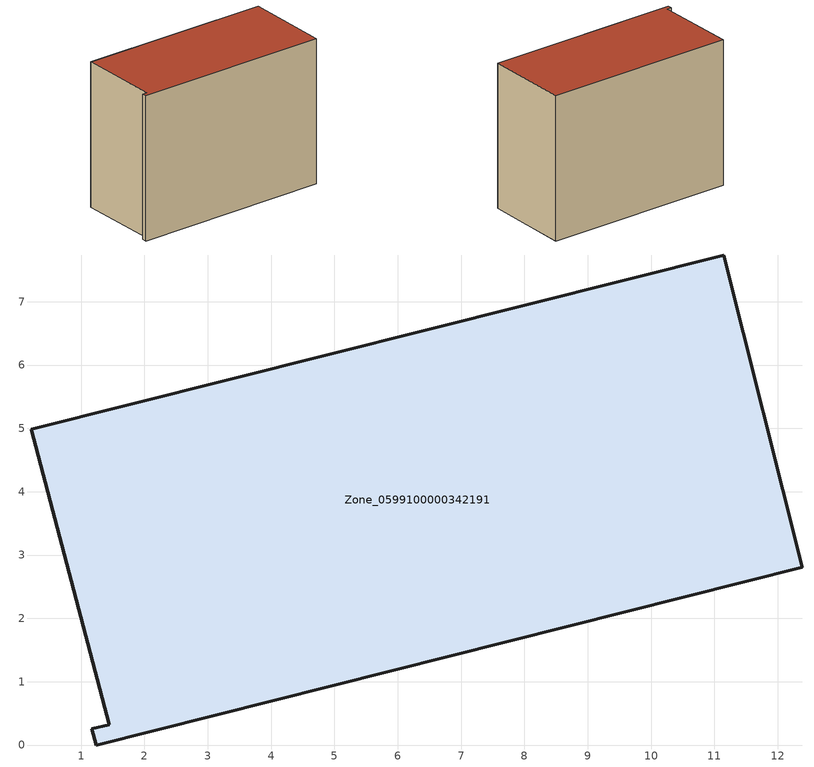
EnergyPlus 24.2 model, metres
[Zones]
Zone_0599100000342191
 floor ground (C_G): 1.17,0.26 1.44,0.32 0.22,4.98 11.15,7.74 12.38,2.81 1.24,0 z0
 wall outside (C_F): 12.38,2.81 11.15,7.74 0.22,4.98 1.44,0.32 1.17,0.26 1.24,0 12.38,2.81 z0:8.6
 roof outside (C_R): 1.44,0.32 1.17,0.26 1.24,0 12.38,2.81 11.15,7.74 0.22,4.98 z8.6
[BUILDING]
Pand.0599100000342191: North Axis=0; Terrain=City; Loads Convergence Tolerance Value=0.04; Temperature Convergence Tolerance Value=0.4; Solar Distribution=FullExterior; Maximum Number of Warmup Days=25; Minimum Number of Warmup Days=1
[Site:Location]
Rotterdam.The.Hague.AP_ZH_NLD Design_Conditions: Latitude=51.96; Longitude=4.45; Time Zone=1; Elevation=-4.5
[SITE:GROUNDTEMPERATURE:BUILDINGSURFACE]
18, 18, 18, 18, 18, 18, 18, 18, 18, 18, 18, 18
[MATERIAL] Thermal Absorptance=0.9; Solar Absorptance=0.7; Visible Absorptance=0.7
Name | Roughness | Thickness | Conductivity | Density | Specific Heat
G.TC.1992-2005 | MediumSmooth | 0.15 | 0.06 | 540 | 1210
F.TC.1992-2005 | Rough | 0.3 | 0.12 | 1920 | 840
R.TC.1992-2005 | MediumRough | 0.2 | 0.08 | 1500 | 1000
[CONSTRUCTION]
C_G: G.TC.1992-2005
C_F: F.TC.1992-2005
C_R: R.TC.1992-2005
[ZONE]
Zone_0599100000342191: Type=1; Multiplier=1; Ceiling Height=Autocalculate; Volume=Autocalculate; Floor Area=autocalculate; Part of Total Floor Area=Yes
[ZONEINFILTRATION:DESIGNFLOWRATE]
Infil_Zone_0599100000342191: Zone or ZoneList or Space or SpaceList=Zone_0599100000342191; Schedule=AlwaysOn; Design Flow Rate Calculation Method=Flow/Area; Flow Rate per Floor Area=0.0015; Constant Term Coefficient=1; Temperature Term Coefficient=0; Velocity Term Coefficient=0; Velocity Squared Term Coefficient=0
[HVACTEMPLATE:ZONE:IDEALLOADSAIRSYSTEM]
Zone_0599100000342191: Maximum Heating Supply Air Temperature=50; Minimum Cooling Supply Air Temperature=13; Maximum Heating Supply Air Humidity Ratio=0.0156; Minimum Cooling Supply Air Humidity Ratio=0.0077; Heating Limit=NoLimit; Cooling Limit=NoLimit; Dehumidification Control Type=ConstantSensibleHeatRatio; Cooling Sensible Heat Ratio=0.7; Dehumidification Setpoint=60; Humidification Control Type=None; Humidification Setpoint=30; Outdoor Air Method=None; Outdoor Air Flow Rate per Person=0.00944; Outdoor Air Flow Rate per Zone Floor Area=0; Outdoor Air Flow Rate per Zone=0; Demand Controlled Ventilation Type=None; Outdoor Air Economizer Type=NoEconomizer; Heat Recovery Type=None; Sensible Heat Recovery Effectiveness=0.7; Latent Heat Recovery Effectiveness=0.65
[ZONECONTROL:THERMOSTAT]
ThermostatControl_Zone_0599100000342191: Zone or ZoneList=Zone_0599100000342191; Control Type Schedule=DualSetpointControlType; Control 1=Thermostat_Zone_0599100000342191; Temperature Difference Between Cutout And Setpoint=0
[THERMOSTATSETPOINT:DUALSETPOINT]
Thermostat_Zone_0599100000342191: Heating Setpoint Temperature Schedule=HeatingSetpoint_Zone_0599100000342191; Cooling Setpoint Temperature Schedule=CoolingSetpoint_Zone_0599100000342191
[SCHEDULE:COMPACT]
HeatingSetpoint_Zone_0599100000342191: Through: 12/31, For: AllDays, Until: 24:00, 21
CoolingSetpoint_Zone_0599100000342191: Through: 12/31, For: AllDays, Until: 24:00, 24
DualSetpointControlType: Through: 12/31, For: AllDays, Until: 24:00, 4
AlwaysOn: Through: 12/31, For: AllDays, Until: 24:00, 1
